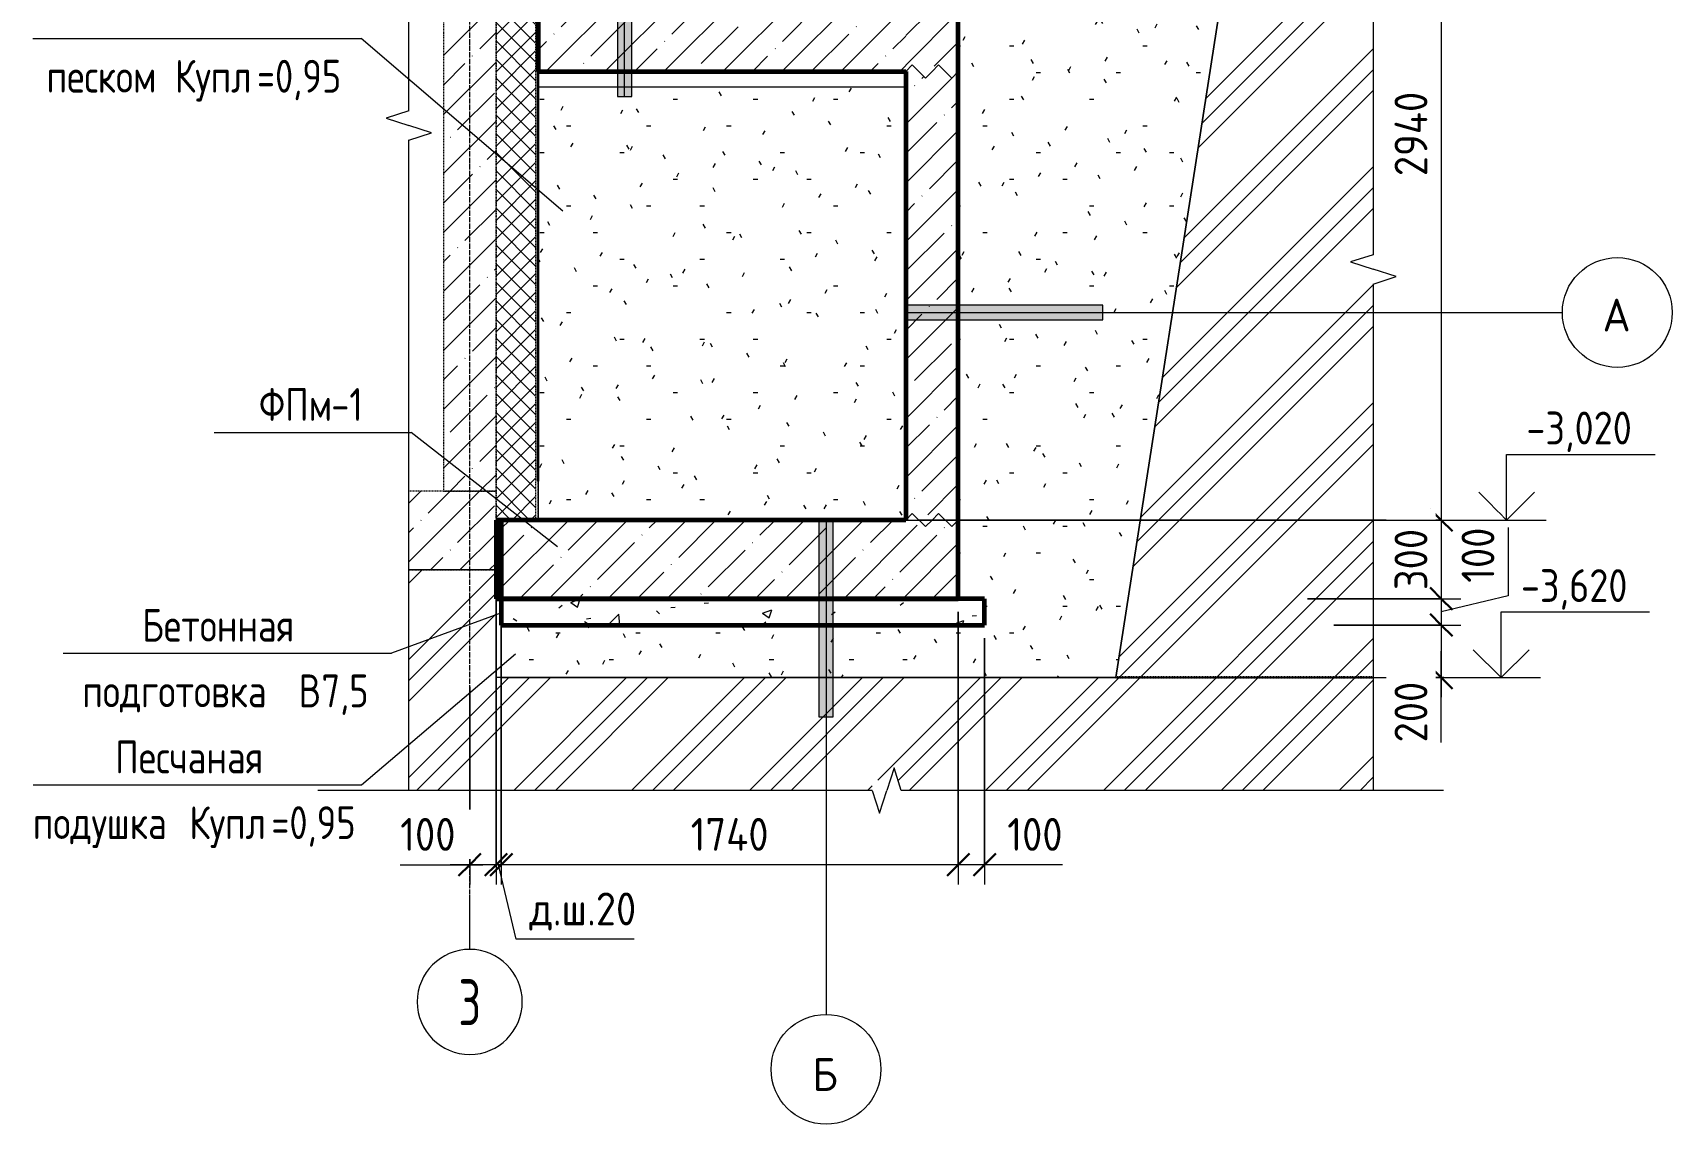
# Model space of a CAD drawing. Header units: millimetres. Extents: x 17301 to 64744, y -5326 to 7712.
# Drawn here: x 36523 to 42765, y -5321 to -1165 of the extents above; entities that cross this region are included whole.
import ezdxf

# ---------------------------------------------------------------- set-up
doc = ezdxf.new("R2010")
doc.units = ezdxf.units.MM
doc.linetypes.add('01 Штриховая _4 мм_', pattern=[6, 3.5, -2.5])
doc.linetypes.add('02 Штрихпунктирная _20 мм_', pattern=[25, 20, -2.5, 0, -2.5])
for name, color, linetype, lineweight in [('AA_Dim', 7, 'Continuous', 9), ('AA_Dim-50', 7, 'Continuous', 9), ('AA_Oformlenie', 7, 'Continuous', 9), ('AA_Vinoska', 7, 'Continuous', 9), ('AA_Visotnaya otmetka', 7, 'Continuous', 9), ('AF_Element', 7, 'Continuous', 20), ('AF_Element_Опалубка', 253, 'Continuous', 20), ('AF_Perekritie', 7, 'Continuous', 60), ('AF_Perekritie_Грунт', 253, 'Continuous', 20), ('AF_Perekritie_Опалубка_Существующая', 253, 'Continuous', 20), ('AF_Stena', 7, 'Continuous', 60), ('AF_Stena_Опалубка', 253, 'Continuous', 20), ('AF_Stena_Опалубка_Существующая', 253, 'Continuous', 20), ('KR_Fundament', 7, 'Continuous', 20), ('Генплан', 7, 'Continuous', 9), ('Оси', 7, 'Continuous', 9)]:
    doc.layers.add(name, color=color, linetype=linetype, lineweight=lineweight)
doc.styles.add('GOST Common', font='GOST_Common.ttf', dxfattribs={"width": 0.85, "height": 125})
doc.styles.add('GOST Common_1', font='GOST_Common.ttf', dxfattribs={"height": 125})
doc.styles.add('ISOCPEUR', font='isocpeur.TTF', dxfattribs={"width": 0.7, "height": 175})
doc.styles.add('ISOCPEUR_1', font='isocpeur.TTF', dxfattribs={"width": 0.85, "height": 125})
doc.styles.add('ISOCPEUR_2', font='isocpeur.TTF', dxfattribs={"width": 0.9, "height": 125})
doc.dimstyles.new('01_Точн_3_знака__непрозр_', dxfattribs={"dimscale": 304.8, "dimtxt": 125.344371, "dimasz": 0.278871, "dimexe": 0.246063, "dimexo": 0.164042, "dimgap": 0.049213, "dimtad": 1, "dimdec": 3, "dimrnd": 0.001, "dimdsep": 46, "dimtxsty": 'ISOCPEUR_2', "dimblk1": 'OBLIQUE', "dimblk2": 'OBLIQUE', "dimsah": 1, "dimcen": 0.09, "dimdle": 0.246063, "dimazin": 0, "dimtfac": 1, "dimtdec": 4, "dimtix": 1, "dimtmove": 1, "dimatfit": 3, "dimfxl": 1, "dimtvp": 1, "dimtfill": 1, "dimtolj": 1, "dimtzin": 0, "dimlwd": 18, "dimlwe": 18, "dimarcsym": 2})
doc.dimstyles.new('01_Точн_3_знака__непрозр__1', dxfattribs={"dimscale": 304.8, "dimtxt": 125.344371, "dimasz": 0.278871, "dimexe": 0.246063, "dimexo": 0.164042, "dimgap": 0.049213, "dimtad": 1, "dimdec": 3, "dimrnd": 0.001, "dimdsep": 46, "dimtxsty": 'ISOCPEUR_2', "dimblk1": 'OBLIQUE', "dimblk2": 'OBLIQUE', "dimsah": 1, "dimcen": 0.09, "dimdle": 0.246063, "dimazin": 0, "dimtfac": 1, "dimtdec": 4, "dimtix": 1, "dimtmove": 0, "dimatfit": 3, "dimfxl": 1, "dimtvp": 1, "dimtfill": 1, "dimtolj": 1, "dimtzin": 0, "dimlwd": 18, "dimlwe": 18, "dimarcsym": 2})
pattern_1 = [(45, (39936.45, -300), (-112.253, 112.253), []), (45, (40048.7, -300), (-112.253, 112.253), [198.438, -39.688, 1.676, -38.011])]
pattern_2 = [(45, (39936.447, -300), (-35.35534, 35.35534), []), (135, (39936.447, -300), (-35.35534, -35.35534), [])]

# ---------------------------------------------------------------- blocks, each defined once
blk = doc.blocks.new('Грунт - Грунт-3679763-КР_РЗ_ПлитаПерекр_Опл_2')
at = {"layer": 'Генплан'}
h = blk.add_hatch(dxfattribs=at)
h.set_pattern_fill('FP_10', color=256, style=0, pattern_type=2)
h.set_pattern_definition([(45, (21079.73, -300), (-224.506, 224.506), []), (45, (21159.1, -300), (0, 449.013), []), (45, (21000.36, -300), (0, 449.013), [])])
h.paths.add_polyline_path([(20918.1, -4050), (20945.6, -3963.4), (20973.1, -4050), (22770.1, -4050), (22770.1, -2121.3), (22730.8, -2121.3), (22730.8, -2065), (22770.1, -2065), (22683.5, -2037.5), (22770.1, -2010), (22770.1, -80), (22340.1, -80), (21790.1, -3620), (19430.1, -3620), (19430.1, -3210), (19097.9, -3210), (19097.9, -4050), (20861.7, -4050), (20861.7, -4010.7), (20918.1, -4010.7)])
for p, q in [((22340.1, -80), (21790.1, -3620)), ((22770.1, -80), (22340.1, -80)), ((19430.1, -3210), (19097.9, -3210)), ((19430.1, -3620), (19430.1, -3210)), ((21790.1, -3620), (19430.1, -3620))]:
    blk.add_line(p, q, dxfattribs=at)
blk = doc.blocks.new('Засыпка - Засыпка-3702812-КР_РЗ_ПлитаПерекр_Опл_2')
at = {"layer": 'AF_Element', "lineweight": 9}
h = blk.add_hatch(dxfattribs=at)
h.set_pattern_fill('FP_13', color=256, style=0, pattern_type=2)
h.set_pattern_definition([(0, (21079.73, -300), (406.4, 101.6), [16.764, -288.036, 16.764, -288.036, -1625.6]), (0, (21079.73, -300), (406.4, 101.6), [-609.6, 16.764, -592.836, 16.764, -288.036, -711.2]), (0, (21079.73, -300), (406.4, 101.6), [-1524, 16.764, -186.436, 16.764, -491.236]), (120, (21232.13, -249.2), (-291.1882, 301.1527), [16.764, -288.036, 16.764, -288.036, -1625.6]), (120, (21232.13, -249.2), (-291.1882, 301.1527), [-609.6, 16.764, -592.836, 16.764, -288.036, -711.2]), (120, (21232.13, -249.2), (-291.1882, 301.1527), [-1524, 16.764, -186.436, 16.764, -491.236]), (240, (21282.93, -46), (-115.2118, -402.7527), [16.764, -288.036, 16.764, -288.036, -1625.6]), (240, (21282.93, -46), (-115.2118, -402.7527), [-609.6, 16.764, -592.836, 16.764, -288.036, -711.2]), (240, (21282.93, -46), (-115.2118, -402.7527), [-1524, 16.764, -186.436, 16.764, -491.236])])
h.paths.add_polyline_path([(20990.1, -3020), (20990.1, -1372.3), (19590.1, -1372.3), (19590.1, -3020)])
at = {"layer": 'AF_Element'}
for p, q in [((19590.1, -1372.3), (19590.1, -3020)), ((20990.1, -1372.3), (19590.1, -1372.3)), ((20990.1, -3020), (20990.1, -1372.3)), ((19590.1, -3020), (20990.1, -3020))]:
    blk.add_line(p, q, dxfattribs=at)
blk = doc.blocks.new('Лестница - Лестница-3665978-КР_РЗ_ПлитаПерекр_Опл_2')
at = {"layer": 'AF_Perekritie', "lineweight": 9}
h = blk.add_hatch(dxfattribs=at)
h.set_pattern_fill('FP_9', color=256, style=0, pattern_type=2)
h.set_pattern_definition([(45, (21079.73, -300), (-112.253, 112.253), []), (45, (21191.98, -300), (-112.253, 112.253), [198.438, -39.688, 1.676, -38.011])])
h.paths.add_polyline_path([(19590.1, -1312.2), (20990.1, -1312.2), (20990.1, -970), (19590.1, -970)])
at = {"layer": 'AF_Perekritie'}
for p, q in [((19590.1, -970), (19590.1, -1312.2)), ((20990.1, -970), (19590.1, -970)), ((19590.1, -1312.2), (20990.1, -1312.2))]:
    blk.add_line(p, q, dxfattribs=at)
at = {"layer": 'AF_Perekritie', "lineweight": 35}
for p, q in [((19590.1, -2872.2), (19590.1, -1312.2)), ((20990.1, -1312.2), (20990.1, -2872.2))]:
    blk.add_line(p, q, dxfattribs=at)
blk = doc.blocks.new('011_ЛинияОбрыва _ЭлУзла_Линия_ - Тип 1-3750346-КР_РЗ_ПлитаПерекр_Опл_2')
at = {"layer": 'AA_Oformlenie'}
for p, q in [((19097.9, -1461.6), (19097.9, 1014.1)), ((19097.9, -4050), (19097.9, -1572.9))]:
    blk.add_line(p, q, dxfattribs=at)
blk = doc.blocks.new('011_ЛинияОбрыва _ЭлУзла_Линия_ - Тип 1-3947000-КР_РЗ_ПлитаПерекр_Опл_2')
at = {"layer": 'AA_Oformlenie'}
for p, q in [((22770.1, -80), (22770.1, -2010)), ((22770.1, -2121.3), (22770.1, -4050))]:
    blk.add_line(p, q, dxfattribs=at)
blk = doc.blocks.new('011_ЛинияОбрыва _ЭлУзла_Линия_ - Тип 1-3755246-КР_РЗ_ПлитаПерекр_Опл_2')
at = {"layer": 'AA_Oformlenie'}
for p, q in [((20861.7, -4050), (18751.8, -4050)), ((23037.8, -4050), (20973.1, -4050))]:
    blk.add_line(p, q, dxfattribs=at)
blk = doc.blocks.new('Последовательность узлов - 3мм масшт50 маскировка-904230-КР_РЗ_ПлитаПерекр_Опл_2')
at = {"layer": 'AA_Oformlenie'}
for p, q in [((20990.1, -3020), (21015.1, -2995)), ((21065.1, -3045), (21015.1, -2995)), ((21090.1, -3020), (21115.1, -2995)), ((21165.1, -3045), (21115.1, -2995)), ((21090.1, -3020), (21065.1, -3045)), ((21190.1, -3020), (21165.1, -3045))]:
    blk.add_line(p, q, dxfattribs=at)
blk = doc.blocks.new('Ось сетки - d_4мм-2765513-КР_РЗ_ПлитаПерекр_Опл_2')
at = {"layer": 'Оси'}
for start, end in [(0, 180), (0, 180), (180, 360), (180, 360)]:
    blk.add_arc((19330.1, -4855), 200, start, end, dxfattribs=at)
blk = doc.blocks.new('DIMBLOCK32-КР_РЗ_ПлитаПерекр_Опл_2')
at = {"layer": 'AA_Dim-50', "lineweight": 18}
for p, q in [((40046.8, -3370), (40046.8, -4407.5)), ((40046.8, -4332.5), (40046.8, -3370)), ((40146.8, -3470), (40146.8, -4407.5)), ((40146.8, -4332.5), (40146.8, -3470)), ((40221.8, -4332.5), (40046.8, -4332.5)), ((40183.3, -4332.5), (40096.8, -4332.5)), ((40443.8, -4332.5), (40183.3, -4332.5))]:
    blk.add_line(p, q, dxfattribs=at)
at = {"layer": 'AA_Dim-50', "lineweight": 30}
for p, q in [((40046.8, -4332.5), (40089.3, -4290)), ((40146.8, -4332.5), (40189.3, -4290)), ((40046.8, -4332.5), (40004.3, -4375)), ((40146.8, -4332.5), (40104.3, -4375))]:
    blk.add_line(p, q, dxfattribs=at)
at = {"layer": 'AA_Dim-50', "color": 0, "lineweight": 18, "insert": (40233.3, -4154.6), "char_height": 125, "width": 252.581, "attachment_point": 1, "line_spacing_factor": 1.135194, "style": 'ISOCPEUR_2', "bg_fill": 3, "box_fill_scale": 1.25, "bg_fill_color": 256, "bg_fill_true_color": 13158600, "bg_fill_transparency": 0}
blk.add_mtext('100', dxfattribs=at)
blk = doc.blocks.new('_Oblique')
at = {"color": 0, "linetype": 'ByBlock', "lineweight": -2}
blk.add_line((-0.5, -0.5), (0.5, 0.5), dxfattribs=at)
blk = doc.blocks.new('DIMBLOCK33-КР_РЗ_ПлитаПерекр_Опл_2')
at = {"layer": 'AA_Dim-50', "lineweight": 18}
for p, q in [((38306.8, -3370), (38306.8, -4407.5)), ((38306.8, -4332.5), (38306.8, -3370)), ((40046.8, -3370), (40046.8, -4407.5)), ((40046.8, -4332.5), (40046.8, -3370)), ((40046.8, -4332.5), (38306.8, -4332.5))]:
    blk.add_line(p, q, dxfattribs=at)
at = {"layer": 'AA_Dim-50', "lineweight": 30}
for p, q in [((38306.8, -4332.5), (38349.3, -4290)), ((40046.8, -4332.5), (40089.3, -4290)), ((38306.8, -4332.5), (38264.3, -4375)), ((40046.8, -4332.5), (40004.3, -4375))]:
    blk.add_line(p, q, dxfattribs=at)
at = {"layer": 'AA_Dim-50', "color": 0, "lineweight": 18, "insert": (39027.8, -4154.6), "char_height": 125, "width": 357.586, "attachment_point": 1, "line_spacing_factor": 1.135194, "style": 'ISOCPEUR_2', "bg_fill": 3, "box_fill_scale": 1.25, "bg_fill_color": 256, "bg_fill_true_color": 13158600, "bg_fill_transparency": 0}
blk.add_mtext('1740', dxfattribs=at)
blk = doc.blocks.new('DIMBLOCK34-КР_РЗ_ПлитаПерекр_Опл_2')
at = {"layer": 'AA_Dim-50', "lineweight": 18}
for p, q in [((38286.8, -3260), (38286.8, -4407.5)), ((38286.8, -4332.5), (38286.8, -3260)), ((38306.8, -3370), (38306.8, -4407.5)), ((38306.8, -4332.5), (38306.8, -3370)), ((38306.8, -4332.5), (38286.8, -4332.5)), ((38363.6, -4616.2), (38296.8, -4332.5)), ((38813.3, -4616.2), (38363.6, -4616.2))]:
    blk.add_line(p, q, dxfattribs=at)
at = {"layer": 'AA_Dim-50', "lineweight": 30}
for p, q in [((38286.8, -4332.5), (38329.3, -4290)), ((38306.8, -4332.5), (38349.3, -4290)), ((38286.8, -4332.5), (38244.3, -4375)), ((38306.8, -4332.5), (38264.3, -4375))]:
    blk.add_line(p, q, dxfattribs=at)
at = {"layer": 'AA_Dim-50', "color": 0, "lineweight": 18, "insert": (38413.6, -4438.4), "char_height": 125, "width": 479.62, "attachment_point": 1, "line_spacing_factor": 1.135194, "style": 'ISOCPEUR_2', "bg_fill": 3, "box_fill_scale": 1.25, "bg_fill_color": 256, "bg_fill_true_color": 13158600, "bg_fill_transparency": 0}
blk.add_mtext('д.ш.20', dxfattribs=at)
blk = doc.blocks.new('DIMBLOCK35-КР_РЗ_ПлитаПерекр_Опл_2')
at = {"layer": 'AA_Dim-50', "lineweight": 18}
for p, q in [((38286.8, -3260), (38286.8, -4407.5)), ((38286.8, -4332.5), (38286.8, -3260)), ((38186.8, -3654.8), (38186.8, -4407.5)), ((38186.8, -4332.5), (38186.8, -3654.8)), ((37922.1, -4332.5), (38182.6, -4332.5)), ((38286.8, -4332.5), (38111.8, -4332.5)), ((38182.6, -4332.5), (38236.8, -4332.5))]:
    blk.add_line(p, q, dxfattribs=at)
at = {"layer": 'AA_Dim-50', "lineweight": 30}
for p, q in [((38186.8, -4332.5), (38229.3, -4290)), ((38286.8, -4332.5), (38329.3, -4290)), ((38186.8, -4332.5), (38144.3, -4375)), ((38286.8, -4332.5), (38244.3, -4375))]:
    blk.add_line(p, q, dxfattribs=at)
at = {"layer": 'AA_Dim-50', "color": 0, "lineweight": 18, "insert": (37922.1, -4154.6), "char_height": 125, "width": 252.581, "attachment_point": 1, "line_spacing_factor": 1.135194, "style": 'ISOCPEUR_2', "bg_fill": 3, "box_fill_scale": 1.25, "bg_fill_color": 256, "bg_fill_true_color": 13158600, "bg_fill_transparency": 0}
blk.add_mtext('100', dxfattribs=at)
blk = doc.blocks.new('010_Текст с выноской - Текст 2 строки-3751057-КР_РЗ_ПлитаПерекр_Опл_2')
at = {"layer": 'AA_Vinoska'}
blk.add_line((17856.8, 313.3), (19106.8, 313.3), dxfattribs=at)
blk = doc.blocks.new('010_Текст с выноской - Текст 2 строки-3754870-КР_РЗ_ПлитаПерекр_Опл_2')
at = {"layer": 'AA_Vinoska'}
blk.add_line((18356.8, -2686.7), (19106.8, -2686.7), dxfattribs=at)
blk = doc.blocks.new('Высотные отметки - Стрелка вверх-400292-КР_РЗ_ПлитаПерекр_Опл_2')
at = {"layer": 'AA_Vinoska'}
for p, q in [((21425.9, 550), (21990.9, 550)), ((21425.9, 300), (21425.9, 550)), ((21425.9, 300), (21319.8, 406.1)), ((21425.9, 300), (21531.9, 406.1)), ((21275.9, 300), (21575.9, 300))]:
    blk.add_line(p, q, dxfattribs=at)
blk = doc.blocks.new('DIMBLOCK37-КР_РЗ_ПлитаПерекр_Опл_2')
at = {"layer": 'AA_Dim-50', "lineweight": 30}
for p, q in [((41885.7, -80), (41843.2, -37.5)), ((41885.7, -80), (41928.2, -122.5)), ((41885.7, -3020), (41843.2, -2977.5)), ((41885.7, -3020), (41928.2, -3062.5))]:
    blk.add_line(p, q, dxfattribs=at)
at = {"layer": 'AA_Dim-50', "lineweight": 18}
for p, q in [((41895.8, -80), (41810.7, -80)), ((41885.7, -80), (41885.7, -3020)), ((41885.7, -80), (41943.9, -80)), ((39896.8, -3020), (41960.7, -3020)), ((41885.7, -3020), (39896.8, -3020))]:
    blk.add_line(p, q, dxfattribs=at)
at = {"layer": 'AA_Dim-50', "color": 0, "lineweight": 18, "insert": (41707.8, -1710.8), "char_height": 125, "width": 385.966, "attachment_point": 1, "rotation": 90, "line_spacing_factor": 1.135194, "style": 'ISOCPEUR_2', "bg_fill": 3, "box_fill_scale": 1.25, "bg_fill_color": 256, "bg_fill_true_color": 13158600, "bg_fill_transparency": 0}
blk.add_mtext('2940', dxfattribs=at)
blk = doc.blocks.new('DIMBLOCK38-КР_РЗ_ПлитаПерекр_Опл_2')
at = {"layer": 'AA_Dim-50', "lineweight": 30}
for p, q in [((41885.7, -3020), (41843.2, -2977.5)), ((41885.7, -3020), (41928.2, -3062.5)), ((41885.7, -3320), (41843.2, -3277.5)), ((41885.7, -3320), (41928.2, -3362.5))]:
    blk.add_line(p, q, dxfattribs=at)
at = {"layer": 'AA_Dim-50', "lineweight": 18}
for p, q in [((39896.8, -3020), (41960.7, -3020)), ((41885.7, -3020), (39896.8, -3020)), ((41885.7, -3020), (41885.7, -3320)), ((41376.8, -3320), (41960.7, -3320)), ((41885.7, -3320), (41376.8, -3320))]:
    blk.add_line(p, q, dxfattribs=at)
at = {"layer": 'AA_Dim-50', "color": 0, "lineweight": 18, "insert": (41707.8, -3287.1), "char_height": 125, "width": 280.961, "attachment_point": 1, "rotation": 90, "line_spacing_factor": 1.135194, "style": 'ISOCPEUR_2', "bg_fill": 3, "box_fill_scale": 1.25, "bg_fill_color": 256, "bg_fill_true_color": 13158600, "bg_fill_transparency": 0}
blk.add_mtext('300', dxfattribs=at)
blk = doc.blocks.new('DIMBLOCK39-КР_РЗ_ПлитаПерекр_Опл_2')
at = {"layer": 'AA_Dim-50', "lineweight": 18}
for p, q in [((42140.7, -3048.9), (42140.7, -3309.3)), ((41376.8, -3320), (41960.7, -3320)), ((41885.7, -3320), (41376.8, -3320)), ((42140.7, -3309.3), (41885.7, -3370)), ((41885.7, -3320), (41885.7, -3420)), ((41476.8, -3420), (41960.7, -3420)), ((41885.7, -3420), (41476.8, -3420))]:
    blk.add_line(p, q, dxfattribs=at)
at = {"layer": 'AA_Dim-50', "lineweight": 30}
for p, q in [((41885.7, -3320), (41843.2, -3277.5)), ((41885.7, -3320), (41928.2, -3362.5)), ((41885.7, -3420), (41843.2, -3377.5)), ((41885.7, -3420), (41928.2, -3462.5))]:
    blk.add_line(p, q, dxfattribs=at)
at = {"layer": 'AA_Dim-50', "color": 0, "lineweight": 18, "insert": (41962.8, -3259.3), "char_height": 125, "width": 252.581, "attachment_point": 1, "rotation": 90, "line_spacing_factor": 1.135194, "style": 'ISOCPEUR_2', "bg_fill": 3, "box_fill_scale": 1.25, "bg_fill_color": 256, "bg_fill_true_color": 13158600, "bg_fill_transparency": 0}
blk.add_mtext('100', dxfattribs=at)
blk = doc.blocks.new('DIMBLOCK40-КР_РЗ_ПлитаПерекр_Опл_2')
at = {"layer": 'AA_Dim-50', "lineweight": 18}
for p, q in [((41476.8, -3420), (41960.7, -3420)), ((41885.7, -3420), (41476.8, -3420)), ((41885.7, -3420), (41885.7, -3695)), ((41885.7, -3582.9), (41885.7, -3520)), ((41895.8, -3620), (41810.7, -3620)), ((41885.7, -3867), (41885.7, -3582.9)), ((41885.7, -3620), (41943.9, -3620))]:
    blk.add_line(p, q, dxfattribs=at)
at = {"layer": 'AA_Dim-50', "lineweight": 30}
for p, q in [((41885.7, -3420), (41843.2, -3377.5)), ((41885.7, -3420), (41928.2, -3462.5)), ((41885.7, -3620), (41843.2, -3577.5)), ((41885.7, -3620), (41928.2, -3662.5))]:
    blk.add_line(p, q, dxfattribs=at)
at = {"layer": 'AA_Dim-50', "color": 0, "lineweight": 18, "insert": (41707.8, -3867), "char_height": 125, "width": 280.961, "attachment_point": 1, "rotation": 90, "line_spacing_factor": 1.135194, "style": 'ISOCPEUR_2', "bg_fill": 3, "box_fill_scale": 1.25, "bg_fill_color": 256, "bg_fill_true_color": 13158600, "bg_fill_transparency": 0}
blk.add_mtext('200', dxfattribs=at)
blk = doc.blocks.new('010_Флажок только номер _ТиповАннот_ - Узел Б-3986935-КР_РЗ_ПлитаПерекр_Опл_2')
at = {"layer": 'AA_Vinoska'}
blk.add_hatch(color=256, dxfattribs=at).paths.add_polyline_path([(20659, -3770), (20659, -3020), (20714, -3020), (20714, -3770)])
for p, q in [((20714, -3020), (20659, -3020)), ((20659, -3020), (20659, -3770)), ((20686.5, -3020), (20686.5, -4902.6)), ((20714, -3770), (20714, -3020)), ((20659, -3770), (20714, -3770))]:
    blk.add_line(p, q, dxfattribs=at)
blk.add_circle((20686.5, -5111.7), 209.1, dxfattribs=at)
blk = doc.blocks.new('010_Флажок только номер _ТиповАннот_ - Узел А-3987522-КР_РЗ_ПлитаПерекр_Опл_2')
at = {"layer": 'AA_Vinoska'}
blk.add_hatch(color=256, dxfattribs=at).paths.add_polyline_path([(21740.1, -2257.3), (20990.1, -2257.3), (20990.1, -2202.3), (21740.1, -2202.3)])
for p, q in [((21740.1, -2202.3), (20990.1, -2202.3)), ((20990.1, -2202.3), (20990.1, -2257.3)), ((20990.1, -2229.8), (23490.1, -2229.8)), ((21740.1, -2257.3), (21740.1, -2202.3)), ((20990.1, -2257.3), (21740.1, -2257.3))]:
    blk.add_line(p, q, dxfattribs=at)
blk.add_circle((23699.1, -2229.8), 209.1, dxfattribs=at)
blk = doc.blocks.new('010_Флажок только номер _ТиповАннот_ - Узел В-3987545-КР_РЗ_ПлитаПерекр_Опл_2')
at = {"layer": 'AA_Vinoska'}
blk.add_hatch(color=256, dxfattribs=at).paths.add_polyline_path([(19947.2, -907.2), (19947.2, -1407.2), (19892.2, -1407.2), (19892.2, -907.2)])
for p, q in [((19919.7, -1407.2), (19919.7, -307.2)), ((19947.2, -907.2), (19892.2, -907.2)), ((19892.2, -907.2), (19892.2, -1407.2)), ((19947.2, -1407.2), (19947.2, -907.2)), ((19892.2, -1407.2), (19947.2, -1407.2))]:
    blk.add_line(p, q, dxfattribs=at)
blk.add_circle((19919.7, -98.2), 209.1, dxfattribs=at)

msp = doc.modelspace()

# ---------------------------------------------------------------- hatches: boundary and pattern name
at = {"layer": 'AF_Perekritie', "linetype": '01 Штриховая _4 мм_', "lineweight": 9}
h = msp.add_hatch(dxfattribs=at)
h.set_pattern_fill('FP_9', color=256, style=0, pattern_type=2)
h.set_pattern_definition(pattern_1)
h.paths.add_polyline_path([(38286.7774, -3210), (38286.7774, -2910), (37954.6283, -2910), (37954.6283, -3210)])
at = {"layer": 'AF_Perekritie', "lineweight": 9}
h = msp.add_hatch(dxfattribs=at)
h.set_pattern_fill('FP_9', color=256, style=0, pattern_type=2)
h.set_pattern_definition(pattern_1)
h.paths.add_polyline_path([(39946.7774, -3320), (40046.7774, -3320), (40046.7774, -3040), (39846.7774, -3040), (39846.7774, -3020), (38306.7774, -3020), (38306.7774, -3320), (39846.7774, -3320)])
h = msp.add_hatch(dxfattribs=at)
h.set_pattern_fill('FP_11', color=256, style=0, pattern_type=2)
h.set_pattern_definition([(50, (39936.45, -300), (364.368, -31.878), [38.1, -419.1]), (355, (39936.45, -300), (-70.486, 382.113), [30.48, -335.28]), (100.451, (39966.8, -302.66), (293.885, 350.233), [32.38, -356.18]), (46.184, (39936.45, -198.4), (542.16, -84.086), [57.15, -628.65]), (96.636, (39981.63, -205.4), (474.805, 494.855), [48.57, -534.27]), (351.184, (39936.45, -198.4), (474.81, 494.85), [45.72, -502.92]), (21, (39987.25, -223.8), (303.228, -204.53), [38.1, -419.1]), (326, (39987.25, -223.8), (123.604, 368.376), [30.48, -335.28]), (71.451, (40012.5, -240.84), (426.834, 163.843), [32.38, -356.18]), (37.5, (39936.45, -300), (6.1766, 169.11), [16.764, -314.452, 16.764, -323.596, -336.55]), (37.5, (39936.45, -300), (6.1766, 169.11), [-671.576, 16.764, -319.786]), (7.5, (39936.45, -300), (133.639, 200.3615), [16.764, -177.292, 16.764, -306.832, -128.27]), (7.5, (39936.45, -300), (133.639, 200.3615), [-517.652, 16.764, -111.506]), (327.5, (39823.16, -300), (271.182, -11.4584), [16.764, -110.236, 16.764, -379.476, -525.78]), (327.5, (39823.16, -300), (271.182, -11.4584), [-523.24, 16.764, -509.016]), (317.5, (39772.36, -300), (296.259, 50.853), [16.764, -148.336, 16.764, -246.38, -373.38]), (317.5, (39772.36, -300), (296.259, 50.853), [-428.244, 16.764, -356.616])])
h.paths.add_polyline_path([(40146.7774, -3420), (40146.7774, -3320), (38306.7774, -3320), (38306.7774, -3420)])
at = {"layer": 'AF_Stena', "lineweight": 9}
h = msp.add_hatch(dxfattribs=at)
h.set_pattern_fill('FP_9', color=256, style=0, pattern_type=2)
h.set_pattern_definition(pattern_1)
h.paths.add_polyline_path([(39846.7774, -3000), (40046.7774, -3000), (40046.7774, -1332.2152), (39846.7774, -1332.2152), (39846.7774, -1471.1614)])
h.paths.add_polyline_path([(39946.7774, -1292.2152), (40046.7774, -1292.2152), (40046.7774, -990), (39846.7774, -990), (39846.7774, -1292.2152)])
h.paths.add_polyline_path([(40046.7774, -950), (40046.7774, 300), (39846.7774, 300), (39846.7774, -950), (39946.7774, -950)])
at = {"layer": 'AF_Stena', "linetype": '01 Штриховая _4 мм_', "lineweight": 9}
h = msp.add_hatch(dxfattribs=at)
h.set_pattern_fill('FP_9', color=256, style=0, pattern_type=2)
h.set_pattern_definition(pattern_1)
h.paths.add_polyline_path([(38086.7774, -2910), (38286.7774, -2910), (38286.7774, -100), (38086.7774, -100), (38086.7774, -1471.1614)])
h = msp.add_hatch(dxfattribs=at)
h.set_pattern_fill('FP_12', color=256, style=0, pattern_type=2)
h.set_pattern_definition(pattern_2)
h.paths.add_polyline_path([(38436.7774, -3020), (38436.7774, -80), (38286.7774, -80), (38286.7774, -3020)])
at = {"layer": 'AF_Stena', "lineweight": 9}
h = msp.add_hatch(dxfattribs=at)
h.set_pattern_fill('FP_12', color=256, style=0, pattern_type=2)
h.set_pattern_definition(pattern_2)
h.paths.add_polyline_path([(38306.7774, -3320), (38306.7774, -3020), (38286.7774, -3020), (38286.7774, -3320)])
at = {"layer": 'KR_Fundament', "lineweight": 9}
h = msp.add_hatch(dxfattribs=at)
h.set_pattern_fill('FP_13', color=256, style=0, pattern_type=2)
h.set_pattern_definition([(0, (39936.45, -300), (406.4, 101.6), [16.764, -288.036, 16.764, -288.036, -1625.6]), (0, (39936.45, -300), (406.4, 101.6), [-609.6, 16.764, -592.836, 16.764, -288.036, -711.2]), (0, (39936.45, -300), (406.4, 101.6), [-1524, 16.764, -186.436, 16.764, -491.236]), (120, (40088.85, -249.2), (-291.1882, 301.1527), [16.764, -288.036, 16.764, -288.036, -1625.6]), (120, (40088.85, -249.2), (-291.1882, 301.1527), [-609.6, 16.764, -592.836, 16.764, -288.036, -711.2]), (120, (40088.85, -249.2), (-291.1882, 301.1527), [-1524, 16.764, -186.436, 16.764, -491.236]), (240, (40139.65, -46), (-115.2118, -402.7527), [16.764, -288.036, 16.764, -288.036, -1625.6]), (240, (40139.65, -46), (-115.2118, -402.7527), [-609.6, 16.764, -592.836, 16.764, -288.036, -711.2]), (240, (40139.65, -46), (-115.2118, -402.7527), [-1524, 16.764, -186.436, 16.764, -491.236])])
h.paths.add_polyline_path([(38306.7774, -3620), (40646.7774, -3620), (41196.7774, -80), (40046.7774, -80), (40046.7774, -3320), (40146.7774, -3320), (40146.7774, -3420), (38306.7774, -3420)])

# ---------------------------------------------------------------- linework, layer by layer
at = {"layer": 'AA_Vinoska'}
for p, q in [((38541.3681, -1843.6492), (37773.1097, -1186.7306)), ((37954.6283, -1461.6359), (37867.9782, -1489.7902)), ((37867.9782, -1489.7902), (37954.6283, -1517.9446)), ((38041.2309, -1545.4446), (37954.6283, -1517.9446)), ((37954.6283, -1572.9446), (38041.2309, -1545.4446)), ((41626.7774, -2010), (41540.1749, -2037.5)), ((41540.1749, -2037.5), (41626.7774, -2065)), ((41713.4276, -2093.1543), (41626.7774, -2065)), ((41626.7774, -2121.3087), (41713.4276, -2093.1543)), ((38520.3325, -3121.5881), (37963.5144, -2686.7306)), ((39802.2714, -3963.3975), (39774.7714, -4050)), ((39829.7714, -4050), (39802.2714, -3963.3975)), ((39718.4628, -4050), (39746.6171, -4136.6501)), ((39746.6171, -4136.6501), (39774.7714, -4050))]:
    msp.add_line(p, q, dxfattribs=at)
at = {"layer": 'AA_Visotnaya otmetka'}
msp.add_line((41811.1203, -3620), (42113.758, -3620), dxfattribs=at)
at = {"layer": 'AF_Perekritie_Грунт', "lineweight": 60}
for p, q in [((40146.7774, -3320), (38306.7774, -3320)), ((38306.7774, -3320), (38306.7774, -3420)), ((40146.7774, -3420), (40146.7774, -3320)), ((38306.7774, -3420), (40146.7774, -3420))]:
    msp.add_line(p, q, dxfattribs=at)
at = {"layer": 'AF_Perekritie_Опалубка_Существующая', "linetype": '01 Штриховая _4 мм_'}
for p, q in [((38286.7774, -2910), (37954.6283, -2910)), ((38286.7774, -3210), (38286.7774, -2910)), ((37954.6283, -3210), (38286.7774, -3210))]:
    msp.add_line(p, q, dxfattribs=at)
at = {"layer": 'AF_Stena_Опалубка', "lineweight": 60}
for p, q in [((40046.7774, -3020), (40046.7774, 300)), ((39846.7774, -1312.2152), (39846.7774, -3020)), ((38286.7774, -3020), (38286.7774, -3320)), ((38306.7774, -3020), (38286.7774, -3020)), ((38306.7774, -3320), (38306.7774, -3020)), ((38286.7774, -3320), (38306.7774, -3320))]:
    msp.add_line(p, q, dxfattribs=at)
at = {"layer": 'AF_Stena_Опалубка_Существующая', "linetype": '01 Штриховая _4 мм_'}
for p, q in [((38086.7774, -100), (38086.7774, -2910)), ((38286.7774, -80), (38286.7774, -3020)), ((38286.7774, -2910), (38286.7774, -100)), ((38436.7774, -80), (38436.7774, -3020)), ((38446.7774, -3020), (38446.7774, -80)), ((38086.7774, -2910), (38286.7774, -2910)), ((38286.7774, -3020), (38446.7774, -3020))]:
    msp.add_line(p, q, dxfattribs=at)
at = {"layer": 'KR_Fundament'}
for p, q in [((40046.7774, -80), (40046.7774, -3320)), ((40646.7774, -3620), (41196.7774, -80)), ((40046.7774, -3320), (40146.7774, -3320)), ((40146.7774, -3320), (40146.7774, -3420)), ((40146.7774, -3420), (38306.7774, -3420)), ((38306.7774, -3420), (38306.7774, -3620)), ((38306.7774, -3620), (40646.7774, -3620))]:
    msp.add_line(p, q, dxfattribs=at)
at = {"layer": 'KR_Fundament', "lineweight": 60}
for p, q in [((39846.7774, -3020), (38306.7774, -3020)), ((38306.7774, -3020), (38306.7774, -3320)), ((40046.7774, -3320), (40046.7774, -3020)), ((38306.7774, -3320), (40046.7774, -3320))]:
    msp.add_line(p, q, dxfattribs=at)
at = {"layer": 'KR_Fundament', "linetype": '01 Штриховая _4 мм_', "lineweight": 35}
msp.add_line((41626.7774, -3620), (40646.827, -3620), dxfattribs=at)
at = {"layer": 'Оси', "linetype": '02 Штрихпунктирная _20 мм_'}
msp.add_line((38186.7774, -4471.6851), (38186.7774, 1155.9738), dxfattribs=at)
at = {"layer": 'Оси'}
msp.add_line((38186.7774, -4654.9526), (38186.7774, -4471.6851), dxfattribs=at)

# ---------------------------------------------------------------- block references
at = {"layer": 'AA_Oformlenie'}
for name, p in [('011_ЛинияОбрыва _ЭлУзла_Линия_ - Тип 1-3750346-КР_РЗ_ПлитаПерекр_Опл_2', (18856.7158, 0)), ('011_ЛинияОбрыва _ЭлУзла_Линия_ - Тип 1-3947000-КР_РЗ_ПлитаПерекр_Опл_2', (18856.7158, 0)), ('Последовательность узлов - 3мм масшт50 маскировка-904230-КР_РЗ_ПлитаПерекр_Опл_2', (18856.7158, 1707.7848)), ('Последовательность узлов - 3мм масшт50 маскировка-904230-КР_РЗ_ПлитаПерекр_Опл_2', (18856.7158, 0)), ('011_ЛинияОбрыва _ЭлУзла_Линия_ - Тип 1-3755246-КР_РЗ_ПлитаПерекр_Опл_2', (18856.7158, 0))]:
    msp.add_blockref(name, p, dxfattribs=at)
at = {"layer": 'AA_Vinoska'}
for name, p in [('010_Флажок только номер _ТиповАннот_ - Узел В-3987545-КР_РЗ_ПлитаПерекр_Опл_2', (18856.7158, 0)), ('010_Текст с выноской - Текст 2 строки-3751057-КР_РЗ_ПлитаПерекр_Опл_2', (18666.3111, -1500)), ('010_Текст с выноской - Текст 2 строки-3754870-КР_РЗ_ПлитаПерекр_Опл_2', (18856.7158, 0)), ('010_Текст с выноской - Текст 2 строки-3751057-КР_РЗ_ПлитаПерекр_Опл_2', (18667.747, -4342.3301))]:
    msp.add_blockref(name, p, dxfattribs=at)
at = {"layer": 'AA_Visotnaya otmetka'}
msp.add_blockref('Высотные отметки - Стрелка вверх-400292-КР_РЗ_ПлитаПерекр_Опл_2', (20687.8781, -3920), dxfattribs=at)
at = {"layer": 'AF_Element_Опалубка', "lineweight": 35}
msp.add_blockref('Засыпка - Засыпка-3702812-КР_РЗ_ПлитаПерекр_Опл_2', (18856.7158, 0), dxfattribs=at)
at = {"layer": 'AF_Perekritie', "linetype": '01 Штриховая _4 мм_', "lineweight": 35}
msp.add_blockref('Лестница - Лестница-3665978-КР_РЗ_ПлитаПерекр_Опл_2', (18856.7158, 0), dxfattribs=at)
at = {"layer": 'Генплан'}
msp.add_blockref('Грунт - Грунт-3679763-КР_РЗ_ПлитаПерекр_Опл_2', (18856.7158, 0), dxfattribs=at)
at = {"layer": 'Оси'}
msp.add_blockref('Ось сетки - d_4мм-2765513-КР_РЗ_ПлитаПерекр_Опл_2', (18856.7158, 0), dxfattribs=at)

# ---------------------------------------------------------------- texts
at = {"layer": 'AA_Vinoska', "char_height": 125, "attachment_point": 1}
for s, insert, width, style in [('песком', (36575.2238, -1267.6154), 548.554672, 'GOST Common'), ('\\fGOST Common|b0|i0|c204|p34|;\\W.85; ', (37027.8267, -1267.6154), 44.293234, 'GOST Common'), ('Купл', (37064.3723, -1267.6154), 378.196078, 'GOST Common'), ('=0,95', (37376.4152, -1267.6154), 412.267797, 'GOST Common'), ('\\fGOST Common|b0|i0|c204|p34|;А', (42499.5903, -2177.0486), 136.286875, 'GOST Common_1'), ('ФПм', (37383.891, -2517.6154), 333.902844, 'GOST Common'), ('-1', (37659.3884, -2517.6154), 156.729906, 'GOST Common'), ('Бетонная', (36939.1296, -3358.1998), 780.242359, 'GOST Common'), ('\\fGOST Common|b0|i0|c204|p34|;\\W.85; ', (37498.6775, -3608.1998), 44.293234, 'GOST Common'), ('\\fGOST Common|b0|i0|c204|p34|;\\W.85;В', (37535.2231, -3608.1998), 105.622328, 'GOST Common'), ('7,5', (37622.3702, -3608.1998), 228.280516, 'GOST Common'), ('подготовка', (36711.5421, -3608.1998), 954.008125, 'GOST Common'), ('Песчаная', (36836.5472, -3859.9455), 752.984984, 'GOST Common'), ('\\fGOST Common|b0|i0|c204|p34|;\\W.85; ', (37082.5381, -4109.9455), 44.293234, 'GOST Common'), ('Купл', (37119.0837, -4109.9455), 378.196078, 'GOST Common'), ('=0,95', (37431.1266, -4109.9455), 412.267797, 'GOST Common'), ('подушка', (36523.1097, -4109.9455), 678.027203, 'GOST Common'), ('\\fGOST Common|b0|i0|c204|p34|;Б', (39490.6966, -5068.7806), 120.253125, 'GOST Common_1')]:
    msp.add_mtext(s, dxfattribs=dict(at, insert=insert, width=width, style=style))
at = {"layer": 'AA_Visotnaya otmetka', "char_height": 125, "width": 479.798668, "attachment_point": 1, "line_spacing_factor": 1.135194, "style": 'ISOCPEUR_1'}
for s, insert in [('-3,020', (42209.7001, -2607.1602)), ('-3,620', (42188.8419, -3207.1602))]:
    msp.add_mtext(s, dxfattribs=dict(at, insert=insert))
at = {"layer": 'Оси', "insert": (38143.8371, -4768.7224), "char_height": 175, "width": 103.818531, "attachment_point": 1, "style": 'ISOCPEUR'}
msp.add_mtext('\\fISOCPEUR|b0|i0|c204|p34|;\\W.7;3', dxfattribs=at)

# ---------------------------------------------------------------- next in the draw order: dimensions: what is measured, and where the dimension line sits
at = {"layer": 'AA_Dim', "lineweight": 18}
dim = msp.add_linear_dim(base=(41885.6734, -3020), p1=(41945.7774, -80), p2=(39846.7774, -3020), angle=90, dimstyle='01_Точн_3_знака__непрозр__1', override={"dimpost": '<>', "dimfxl": 3612.395468}, dxfattribs=at)
dim.commit()
dim.dimension.update_dxf_attribs({"geometry": 'DIMBLOCK37-КР_РЗ_ПлитаПерекр_Опл_2', "text_midpoint": (41808.1734, -1550)})
dim = msp.add_linear_dim(base=(40046.7774, -4332.4524), p1=(40146.7774, -3420), p2=(40046.7774, -3320), dimstyle='01_Точн_3_знака__непрозр_', override={"dimpost": '<>', "dimfxl": 141.421356}, dxfattribs=at)
dim.commit()
dim.dimension.update_dxf_attribs({"geometry": 'DIMBLOCK32-КР_РЗ_ПлитаПерекр_Опл_2', "text_midpoint": (40359.6039, -4237.946), "dimtype": 160})

# ---------------------------------------------------------------- next in the draw order: linework, layer by layer
at = {"layer": 'AA_Visotnaya otmetka'}
msp.add_line((40472.9795, -3620), (41811.1203, -3620), dxfattribs=at)

# ---------------------------------------------------------------- next in the draw order: block references
at = {"layer": 'AA_Vinoska'}
msp.add_blockref('010_Флажок только номер _ТиповАннот_ - Узел А-3987522-КР_РЗ_ПлитаПерекр_Опл_2', (18856.7158, 0), dxfattribs=at)

# ---------------------------------------------------------------- next in the draw order: dimensions: what is measured, and where the dimension line sits
at = {"layer": 'AA_Dim', "lineweight": 18}
dim = msp.add_linear_dim(base=(38306.7774, -4332.4524), p1=(40046.7774, -3320), p2=(38306.7774, -3320), dimstyle='01_Точн_3_знака__непрозр__1', override={"dimpost": '<>', "dimfxl": 1740}, dxfattribs=at)
dim.commit()
dim.dimension.update_dxf_attribs({"geometry": 'DIMBLOCK33-КР_РЗ_ПлитаПерекр_Опл_2', "text_midpoint": (39176.7774, -4254.9524)})

# ---------------------------------------------------------------- next in the draw order: block references
at = {"layer": 'AA_Vinoska'}
msp.add_blockref('010_Флажок только номер _ТиповАннот_ - Узел Б-3986935-КР_РЗ_ПлитаПерекр_Опл_2', (18856.7158, 0), dxfattribs=at)

# ---------------------------------------------------------------- next in the draw order: dimensions: what is measured, and where the dimension line sits
at = {"layer": 'AA_Dim', "lineweight": 18}
dim = msp.add_linear_dim(base=(41885.6734, -3320), p1=(39846.7774, -3020), p2=(41326.7774, -3320), angle=90, dimstyle='01_Точн_3_знака__непрозр__1', override={"dimpost": '<>', "dimfxl": 1510.099334}, dxfattribs=at)
dim.commit()
dim.dimension.update_dxf_attribs({"geometry": 'DIMBLOCK38-КР_РЗ_ПлитаПерекр_Опл_2', "text_midpoint": (41808.1734, -3170)})
dim = msp.add_linear_dim(base=(38286.7774, -4332.4524), p1=(38306.7774, -3320), p2=(38286.7774, -3210), dimstyle='01_Точн_3_знака__непрозр_', override={"dimpost": 'д.ш.<>', "dimfxl": 111.803399}, dxfattribs=at)
dim.commit()
dim.dimension.update_dxf_attribs({"geometry": 'DIMBLOCK34-КР_РЗ_ПлитаПерекр_Опл_2', "text_midpoint": (38653.44, -4521.6904), "dimtype": 160})

# ---------------------------------------------------------------- next in the draw order: dimensions: what is measured, and where the dimension line sits
dim = msp.add_linear_dim(base=(41885.6734, -3420), p1=(41326.7774, -3320), p2=(41426.7774, -3420), angle=90, dimstyle='01_Точн_3_знака__непрозр_', override={"dimpost": '<>', "dimfxl": 141.421356}, dxfattribs=at)
dim.commit()
dim.dimension.update_dxf_attribs({"geometry": 'DIMBLOCK39-КР_РЗ_ПлитаПерекр_Опл_2', "text_midpoint": (42046.1669, -3133.0569), "dimtype": 160, "text_rotation": 90})
dim = msp.add_linear_dim(base=(38186.7774, -4332.4524), p1=(38286.7774, -3210), p2=(38186.7774, -3604.8), dimstyle='01_Точн_3_знака__непрозр_', override={"dimpost": '<>', "dimfxl": 407.267774}, dxfattribs=at)
dim.commit()
dim.dimension.update_dxf_attribs({"geometry": 'DIMBLOCK35-КР_РЗ_ПлитаПерекр_Опл_2', "text_midpoint": (38048.4217, -4237.946), "dimtype": 160})

# ---------------------------------------------------------------- next in the draw order: linework, layer by layer
at = {"layer": 'AA_Vinoska'}
for p, q in [((38307.4799, -3373.1363), (37888.3905, -3527.315)), ((38360.5222, -3530.7296), (37774.5456, -4029.0607))]:
    msp.add_line(p, q, dxfattribs=at)
at = {"layer": 'AA_Visotnaya otmetka'}
for p, q in [((39732.6009, -3020), (42023.4118, -3020)), ((42023.4118, -3020), (42134.6162, -3020))]:
    msp.add_line(p, q, dxfattribs=at)

# ---------------------------------------------------------------- next in the draw order: block references
at = {"layer": 'AA_Vinoska'}
msp.add_blockref('010_Текст с выноской - Текст 2 строки-3751057-КР_РЗ_ПлитаПерекр_Опл_2', (18781.5919, -3840.5844), dxfattribs=at)
at = {"layer": 'AA_Visotnaya otmetka'}
msp.add_blockref('Высотные отметки - Стрелка вверх-400292-КР_РЗ_ПлитаПерекр_Опл_2', (20708.7364, -3320), dxfattribs=at)

# ---------------------------------------------------------------- next in the draw order: dimensions: what is measured, and where the dimension line sits
at = {"layer": 'AA_Dim', "lineweight": 18}
dim = msp.add_linear_dim(base=(41885.6734, -3620), p1=(41426.7774, -3420), p2=(41945.7774, -3620), angle=90, dimstyle='01_Точн_3_знака__непрозр_', override={"dimpost": '<>', "dimfxl": 556.202305}, dxfattribs=at)
dim.commit()
dim.dimension.update_dxf_attribs({"geometry": 'DIMBLOCK40-КР_РЗ_ПлитаПерекр_Опл_2', "text_midpoint": (41791.1669, -3726.5241), "dimtype": 160, "text_rotation": 90})

doc.saveas('drawing.dxf')
